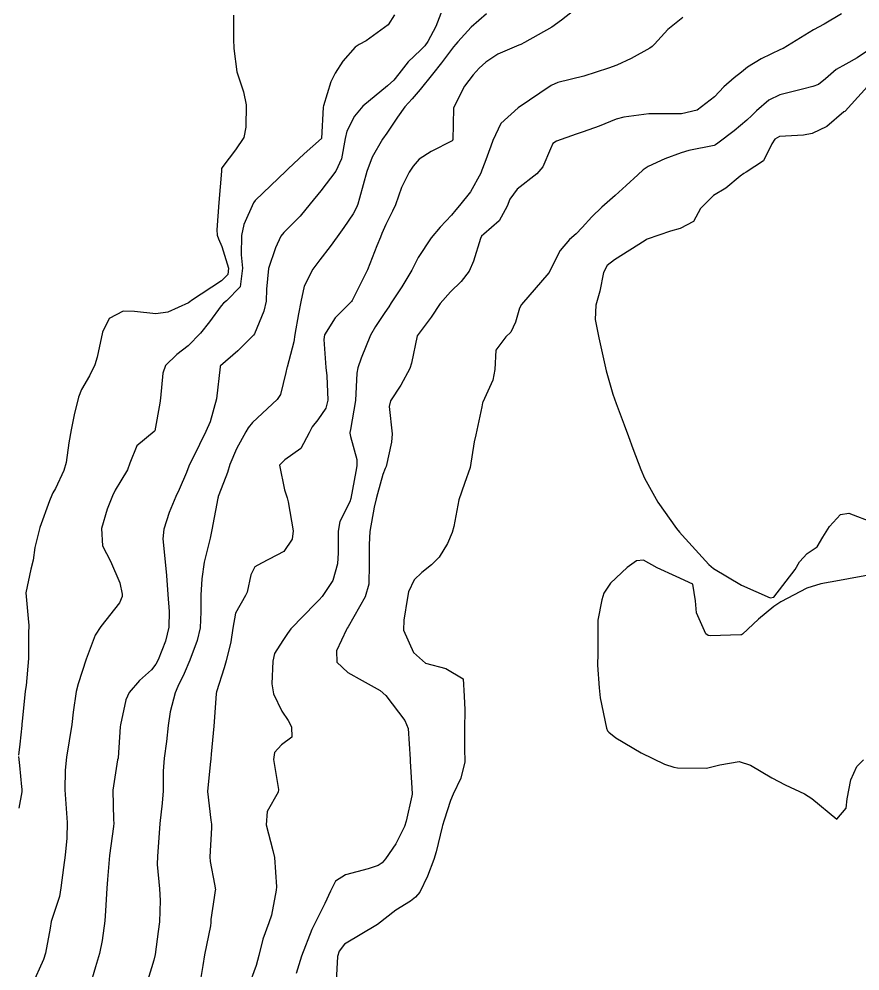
# Model space of a CAD drawing. Header units: metres. Extents: x 298520 to 308411, y 7433745 to 7450750.
# Drawn here: x 301187.6 to 301239, y 7443159.9 to 7443218.1 of the extents above; entities that cross this region are included whole.
import ezdxf

# ---------------------------------------------------------------- set-up
doc = ezdxf.new("R2010")
doc.units = ezdxf.units.M
doc.header["$LTSCALE"] = 10
doc.linetypes.add('DASHED', pattern=[0.75, 0.5, -0.25])
for name, color, linetype in [('Curvas de Nivel 1m', 11, 'Continuous'), ('Curvas de Nivel 5m', 15, 'Continuous'), ('Vias Secundárias', 230, 'DASHED')]:
    doc.layers.add(name, color=color, linetype=linetype)

msp = doc.modelspace()

# ---------------------------------------------------------------- linework, layer by layer
at = {"layer": 'Curvas de Nivel 1m', "flags": 128}
for points, elevation in [([(301200.716, 7443218.286), (301200.724, 7443216.824), (301200.727, 7443216.252), (301200.922, 7443214.822), (301201.326, 7443213.613), (301201.483, 7443212.816), (301201.469, 7443211.447), (301201.339, 7443210.818), (301200.846, 7443210.058), (301200.066, 7443209.05), (301199.977, 7443208.919), (301199.984, 7443208.831), (301199.99, 7443208.759), (301199.817, 7443206.833), (301199.692, 7443205.161), (301199.727, 7443204.834), (301199.796, 7443204.619), (301200.006, 7443204.15), (301200.417, 7443202.826), (301200.379, 7443202.436), (301199.985, 7443202.056), (301198.152, 7443200.857), (301198.056, 7443200.775), (301197.971, 7443200.7), (301196.692, 7443200.142), (301195.96, 7443200.029), (301194.669, 7443200.186), (301193.962, 7443200.197), (301193.117, 7443199.752), (301192.707, 7443198.919), (301192.379, 7443197.375), (301192.244, 7443196.925), (301191.916, 7443196.234), (301191.428, 7443195.415), (301191.236, 7443194.937), (301190.973, 7443193.853), (301190.782, 7443192.941), (301190.659, 7443192.148), (301190.484, 7443190.944), (301190.342, 7443190.449), (301189.829, 7443189.363), (301189.681, 7443189.096), (301189.603, 7443188.953), (301189.46, 7443188.596), (301188.869, 7443186.964), (301188.568, 7443185.746), (301188.459, 7443184.97), (301188.325, 7443184.421), (301188.026, 7443182.976), (301188.169, 7443181.406), (301188.194, 7443180.973), (301188.19, 7443180.509), (301188.176, 7443178.973), (301188.031, 7443177.32), (301187.988, 7443176.975), (301187.794, 7443175.107), (301187.781, 7443174.978), (301187.769, 7443174.871), (301187.644, 7443173.723), (301187.564, 7443173.05)], 692), ([(301210.566, 7443218.319), (301210.173, 7443217.696), (301208.834, 7443216.73), (301208.4, 7443216.496), (301208.157, 7443216.328), (301207.404, 7443215.488), (301206.938, 7443214.752), (301206.67, 7443214.212), (301206.211, 7443212.759), (301206.2, 7443212.672), (301206.093, 7443210.76), (301205.039, 7443209.81), (301204.065, 7443208.897), (301204.001, 7443208.843), (301203.938, 7443208.782), (301202.044, 7443206.967), (301201.937, 7443206.811), (301201.35, 7443205.489), (301201.199, 7443204.818), (301201.183, 7443203.636), (301201.274, 7443202.817), (301201.114, 7443201.686), (301200.28, 7443200.827), (301200.106, 7443200.693), (301199.968, 7443200.518), (301199.253, 7443199.541), (301198.708, 7443198.849), (301197.935, 7443198.073), (301197.248, 7443197.549), (301196.559, 7443196.874), (301196.391, 7443196.403), (301196.254, 7443194.876), (301196.206, 7443194.57), (301195.9, 7443192.88), (301195.893, 7443192.86), (301195.873, 7443192.839), (301194.796, 7443191.958), (301194.384, 7443190.895), (301194.239, 7443190.504), (301193.837, 7443189.828), (301193.486, 7443189.247), (301193.319, 7443188.908), (301192.985, 7443188.083), (301192.643, 7443186.917), (301192.717, 7443185.841), (301193.196, 7443184.909), (301193.763, 7443183.596), (301193.901, 7443182.899), (301193.902, 7443182.748), (301193.748, 7443182.375), (301192.61, 7443180.917), (301192.262, 7443180.385), (301191.703, 7443178.93), (301191.216, 7443177.406), (301191.098, 7443176.936), (301190.921, 7443175.687), (301190.831, 7443174.938), (301190.665, 7443173.923), (301190.503, 7443172.941), (301190.432, 7443172.135), (301190.413, 7443170.942), (301190.462, 7443170.08), (301190.542, 7443168.94), (301190.529, 7443167.984), (301190.426, 7443166.941), (301190.319, 7443166.178), (301190.164, 7443164.944), (301190.069, 7443164.411), (301189.588, 7443162.949), (301189.572, 7443162.889), (301189.508, 7443162.474), (301189.226, 7443160.954), (301189.101, 7443160.568), (301188.394, 7443158.966)], 691), ([(301216.18, 7443218.374), (301215.253, 7443217.568), (301214.425, 7443216.657), (301214.299, 7443216.521), (301214.158, 7443216.35), (301213.431, 7443215.383), (301212.872, 7443214.679), (301212.124, 7443213.749), (301211.629, 7443213.184), (301211.195, 7443212.699), (301210.747, 7443212.063), (301210.097, 7443211.075), (301209.834, 7443210.714), (301209.186, 7443209.614), (301208.876, 7443208.728), (301208.414, 7443207.102), (301208.311, 7443206.736), (301208.239, 7443206.538), (301208.034, 7443206.15), (301207.461, 7443205.306), (301207.058, 7443204.75), (301206.618, 7443204.142), (301205.999, 7443203.329), (301205.751, 7443203.007), (301205.57, 7443202.764), (301205.035, 7443201.716), (301204.841, 7443200.771), (301204.698, 7443200.037), (301204.468, 7443198.775), (301204.397, 7443198.317), (301203.988, 7443196.779), (301203.975, 7443196.727), (301203.918, 7443196.438), (301203.581, 7443195.102), (301203.381, 7443194.788), (301201.879, 7443193.394), (301201.622, 7443193.067), (301201.476, 7443192.814), (301200.901, 7443191.781), (301200.501, 7443190.824), (301200.345, 7443190.326), (301199.825, 7443188.959), (301199.787, 7443188.867), (301199.775, 7443188.831), (301199.761, 7443188.77), (301199.397, 7443186.836), (301199.288, 7443186.328), (301198.93, 7443184.843), (301198.773, 7443183.84), (301198.723, 7443182.845), (301198.717, 7443181.82), (301198.674, 7443180.846), (301198.504, 7443180.065), (301198.039, 7443178.855), (301197.695, 7443178.054), (301197.309, 7443177.242), (301197.152, 7443176.865), (301196.846, 7443175.694), (301196.726, 7443174.869), (301196.621, 7443173.897), (301196.477, 7443172.872), (301196.416, 7443172.081), (301196.409, 7443170.872), (301196.353, 7443170.121), (301196.209, 7443168.874), (301196.171, 7443168.28), (301196.067, 7443166.875), (301196.056, 7443166.377), (301196.192, 7443164.874), (301196.242, 7443164.163), (301196.184, 7443162.873), (301196.107, 7443162.274), (301195.928, 7443160.876), (301195.852, 7443160.514), (301195.477, 7443159.328)], 689), ([(301221.521, 7443218.577), (301220.774, 7443217.987), (301220.173, 7443217.559), (301218.509, 7443216.615), (301218.274, 7443216.505), (301218.161, 7443216.461), (301216.88, 7443215.904), (301216.145, 7443215.429), (301215.736, 7443215.047), (301215.358, 7443214.648), (301214.834, 7443213.944), (301214.178, 7443212.659), (301214.166, 7443212.606), (301214.115, 7443210.66), (301214.109, 7443210.643), (301214.092, 7443210.615), (301212.806, 7443209.955), (301212.075, 7443209.491), (301211.695, 7443209.067), (301211.447, 7443208.696), (301210.994, 7443207.76), (301210.61, 7443206.704), (301210.435, 7443206.308), (301210.025, 7443205.487), (301209.789, 7443204.941), (301209.693, 7443204.715), (301209.488, 7443204.198), (301208.912, 7443202.726), (301207.974, 7443200.849), (301207.929, 7443200.785), (301207.888, 7443200.741), (301206.923, 7443199.786), (301206.282, 7443198.757), (301206.234, 7443198.463), (301206.368, 7443196.756), (301206.417, 7443196.253), (301206.483, 7443194.754), (301206.369, 7443194.274), (301205.881, 7443193.562), (301205.523, 7443193.117), (301205.348, 7443192.765), (301204.823, 7443191.81), (301203.856, 7443191.101), (301203.535, 7443190.785), (301203.83, 7443189.281), (301204.001, 7443188.778), (301204.057, 7443188.541), (301204.356, 7443186.774), (301204.31, 7443186.263), (301203.79, 7443185.513), (301202.426, 7443184.8), (301202.024, 7443184.561), (301201.772, 7443184.079), (301201.551, 7443183.017), (301201.448, 7443182.813), (301200.828, 7443181.733), (301200.666, 7443180.821), (301200.562, 7443179.979), (301200.265, 7443178.824), (301200.141, 7443178.383), (301199.684, 7443176.922), (301199.658, 7443176.83), (301199.65, 7443176.797), (301199.509, 7443174.832), (301199.35, 7443173.122), (301199.331, 7443172.835), (301199.285, 7443172.491), (301199.134, 7443170.837), (301199.335, 7443169.085), (301199.37, 7443168.833), (301199.365, 7443168.617), (301199.277, 7443166.834), (301199.288, 7443166.561), (301199.546, 7443165.17), (301199.606, 7443164.829), (301199.601, 7443164.77), (301199.536, 7443164.359), (301199.332, 7443163.016), (301199.321, 7443162.833), (301199.3, 7443162.623), (301198.945, 7443160.838), (301198.844, 7443160.197), (301198.62, 7443158.843)], 688), ([(301237.888, 7443218.383), (301236.818, 7443217.752), (301236.173, 7443217.396), (301234.586, 7443216.424), (301234.323, 7443216.265), (301234.159, 7443216.192), (301232.964, 7443215.629), (301232.143, 7443215.108), (301231.774, 7443214.818), (301231.325, 7443214.458), (301230.688, 7443213.904), (301230.121, 7443213.305), (301229.06, 7443212.486), (301228.11, 7443212.256), (301226.365, 7443212.263), (301226.11, 7443212.265), (301224.578, 7443212.065), (301224.107, 7443211.933), (301223.062, 7443211.515), (301222.099, 7443211.162), (301221.659, 7443211.013), (301220.462, 7443210.586), (301220.235, 7443210.445), (301220.086, 7443210.125), (301219.635, 7443209.031), (301219.26, 7443208.602), (301218.053, 7443207.649), (301217.617, 7443207.054), (301217.437, 7443206.626), (301216.948, 7443205.712), (301216.017, 7443204.896), (301215.881, 7443204.775), (301215.81, 7443204.642), (301215.39, 7443203.255), (301215.118, 7443202.649), (301214.639, 7443202.001), (301213.98, 7443201.382), (301213.355, 7443200.669), (301212.808, 7443199.829), (301211.943, 7443198.69), (301211.597, 7443197.022), (301211.491, 7443196.694), (301210.941, 7443195.666), (301210.309, 7443194.706), (301210.23, 7443194.366), (301210.41, 7443192.705), (301210.382, 7443192.191), (301210.048, 7443190.708), (301209.988, 7443190.572), (301209.846, 7443190.22), (301209.515, 7443189.028), (301209.435, 7443188.716), (301209.317, 7443188.216), (301209.06, 7443186.721), (301209.015, 7443185.942), (301209.018, 7443184.721), (301208.979, 7443183.508), (301208.764, 7443182.725), (301207.735, 7443180.903), (301207.665, 7443180.809), (301207.615, 7443180.741), (301207.021, 7443179.44), (301207.04, 7443178.747), (301207.697, 7443178.115), (301208.578, 7443177.613), (301209.686, 7443176.998), (301210.035, 7443176.706), (301211.186, 7443175.177), (301211.392, 7443174.693), (301211.523, 7443172.803), (301211.524, 7443172.691), (301211.616, 7443171.033), (301211.635, 7443170.69), (301211.631, 7443170.672), (301211.611, 7443170.562), (301211.267, 7443169.014), (301211.167, 7443168.694), (301210.639, 7443167.633), (301210.005, 7443166.706), (301209.801, 7443166.467), (301209.559, 7443166.304), (301208.951, 7443166.113), (301207.553, 7443165.729), (301206.953, 7443165.342), (301206.654, 7443164.749), (301206.305, 7443163.979), (301205.678, 7443162.758), (301205.625, 7443162.646), (301205.509, 7443162.387), (301204.882, 7443160.769), (301204.549, 7443159.702)], 686), ([(301228.179, 7443218.151), (301227.269, 7443217.412), (301226.451, 7443216.517), (301226.308, 7443216.372), (301226.159, 7443216.272), (301225.03, 7443215.651), (301224.143, 7443215.237), (301223.632, 7443215.057), (301222.133, 7443214.57), (301220.534, 7443214.181), (301220.127, 7443214), (301218.113, 7443212.62), (301217.054, 7443211.68), (301216.565, 7443210.635), (301216.447, 7443210.277), (301216.073, 7443209.289), (301215.896, 7443208.812), (301215.826, 7443208.642), (301215.204, 7443207.495), (301214.537, 7443206.655), (301214.308, 7443206.388), (301214.034, 7443206.061), (301213.355, 7443205.338), (301212.79, 7443204.678), (301212.001, 7443203.484), (301211.742, 7443202.946), (301211.62, 7443202.694), (301211.005, 7443201.678), (301210.363, 7443200.706), (301210.206, 7443200.471), (301209.964, 7443200.107), (301209.401, 7443199.268), (301209.081, 7443198.723), (301208.515, 7443197.317), (301208.307, 7443196.734), (301208.255, 7443196.398), (301208.174, 7443194.736), (301207.875, 7443192.953), (301207.826, 7443192.788), (301207.819, 7443192.741), (301207.871, 7443192.53), (301208.256, 7443191.133), (301208.254, 7443190.734), (301208.195, 7443190.387), (301207.886, 7443188.739), (301207.821, 7443188.543), (301207.221, 7443187.334), (301207.123, 7443186.747), (301207.116, 7443185.42), (301207.074, 7443184.747), (301206.79, 7443183.727), (301206.146, 7443182.756), (301205.958, 7443182.551), (301205.749, 7443182.34), (301204.229, 7443180.783), (301204.015, 7443180.499), (301203.722, 7443180.054), (301203.228, 7443179.277), (301203.111, 7443178.796), (301203.069, 7443177.416), (301203.16, 7443176.795), (301203.673, 7443175.749), (301204.064, 7443175.182), (301204.255, 7443174.781), (301204.278, 7443174.156), (301203.646, 7443173.688), (301203.222, 7443173.212), (301203.151, 7443172.795), (301203.46, 7443170.946), (301203.452, 7443170.792), (301202.778, 7443169.615), (301202.706, 7443168.799), (301203.127, 7443167.235), (301203.224, 7443166.793), (301203.341, 7443164.996), (301203.328, 7443164.792), (301203.042, 7443163.273), (301202.876, 7443162.796), (301202.499, 7443161.804), (301202.263, 7443160.802), (301202.094, 7443160.194), (301201.582, 7443158.809)], 687), ([(301239.86, 7443214.354), (301238.113, 7443212.417), (301238.093, 7443212.4), (301238.028, 7443212.381), (301236.998, 7443211.493), (301236.093, 7443211.054), (301235.553, 7443210.947), (301234.089, 7443210.866), (301233.8, 7443210.72), (301233.617, 7443210.435), (301233.123, 7443209.389), (301232.065, 7443208.685), (301231.908, 7443208.609), (301231.7, 7443208.454), (301230.809, 7443207.709), (301230.051, 7443207.277), (301229.267, 7443206.482), (301228.834, 7443205.685), (301228.024, 7443205.254), (301227.434, 7443205.093), (301226.014, 7443204.604), (301225.964, 7443204.57), (301225.892, 7443204.522), (301224.001, 7443203.343), (301223.567, 7443202.984), (301223.33, 7443202.557), (301223.11, 7443201.43), (301222.876, 7443200.561), (301222.828, 7443199.693), (301223.06, 7443198.559), (301223.374, 7443197.11), (301223.508, 7443196.554), (301223.902, 7443195.128), (301224.106, 7443194.547), (301224.598, 7443193.257), (301224.869, 7443192.535), (301225.137, 7443191.803), (301225.611, 7443190.524), (301225.845, 7443189.998), (301226.651, 7443188.512), (301227.807, 7443186.913), (301227.989, 7443186.682), (301228.135, 7443186.495), (301229.777, 7443184.709), (301230.059, 7443184.467), (301231.763, 7443183.443), (301233.521, 7443182.667), (301233.756, 7443182.721), (301235.043, 7443184.411), (301235.322, 7443184.864), (301235.788, 7443185.383), (301236.391, 7443185.797), (301236.738, 7443186.391), (301237.161, 7443187.035), (301237.817, 7443187.762), (301238.34, 7443187.852), (301239.812, 7443187.272)], 684), ([(301239.77, 7443184.09), (301238.312, 7443183.83), (301237.766, 7443183.727), (301236.63, 7443183.526), (301235.762, 7443183.262), (301234.168, 7443182.424), (301233.75, 7443182.147), (301232.809, 7443181.373), (301231.828, 7443180.449), (301231.772, 7443180.41), (301231.732, 7443180.401), (301229.852, 7443180.347), (301229.731, 7443180.36), (301229.594, 7443180.472), (301229.029, 7443181.764), (301228.969, 7443182.482), (301228.795, 7443183.516), (301227.768, 7443183.967), (301226.624, 7443184.511), (301225.78, 7443184.983), (301225.362, 7443184.943), (301224.786, 7443184.535), (301223.763, 7443183.562), (301223.362, 7443182.949), (301223.24, 7443182.555), (301222.997, 7443181.301), (301222.991, 7443180.557), (301222.994, 7443179.277), (301222.974, 7443178.557), (301223.071, 7443177.174), (301223.133, 7443176.556), (301223.515, 7443174.701), (301223.585, 7443174.551), (301223.662, 7443174.462), (301224.095, 7443174.104), (301225.643, 7443173.188), (301227.071, 7443172.506), (301227.631, 7443172.319), (301227.853, 7443172.276), (301229.631, 7443172.249), (301230.442, 7443172.468), (301231.635, 7443172.672), (301232.331, 7443172.443), (301233.625, 7443171.678), (301234.444, 7443171.241), (301235.616, 7443170.683), (301236.063, 7443170.395), (301237.594, 7443169.139), (301238.166, 7443169.813), (301238.233, 7443170.374), (301238.457, 7443171.539), (301238.828, 7443172.368), (301239.223, 7443172.778)], 684), ([(301187.564, 7443172.981), (301187.627, 7443172.42), (301187.76, 7443171.123), (301187.774, 7443170.978), (301187.768, 7443170.82), (301187.596, 7443169.821)], 692)]:
    msp.add_lwpolyline(points, dxfattribs=dict(at, elevation=elevation))
at = {"layer": 'Curvas de Nivel 5m', "flags": 128}
for points, elevation in [([(301213.496, 7443218.67), (301213.092, 7443217.596), (301212.601, 7443216.683), (301212.421, 7443216.424), (301212.155, 7443216.153), (301211.395, 7443215.447), (301210.824, 7443214.703), (301210.517, 7443214.318), (301210.126, 7443213.972), (301208.632, 7443212.732), (301208.107, 7443212.12), (301207.649, 7443211.193), (301207.547, 7443210.745), (301207.313, 7443209.509), (301206.964, 7443208.751), (301206.051, 7443207.549), (301205.408, 7443206.766), (301204.791, 7443206.013), (301204.02, 7443205.224), (301203.787, 7443205.013), (301203.618, 7443204.786), (301203.291, 7443204.076), (301202.849, 7443202.797), (301202.731, 7443201.549), (301202.713, 7443200.799), (301202.57, 7443200.195), (301201.992, 7443198.809), (301201.942, 7443198.735), (301200.975, 7443197.777), (301199.923, 7443196.864), (301199.899, 7443196.83), (301199.891, 7443196.799), (301199.684, 7443194.833), (301199.285, 7443193.436), (301199.03, 7443192.843), (301198.25, 7443191.247), (301198.045, 7443190.857), (301197.983, 7443190.725), (301197.845, 7443190.333), (301197.393, 7443189.3), (301197.191, 7443188.866), (301196.79, 7443187.893), (301196.447, 7443186.874), (301196.399, 7443186.272), (301196.538, 7443184.872), (301196.612, 7443184.029), (301196.707, 7443182.87), (301196.783, 7443181.829), (301196.766, 7443180.87), (301196.566, 7443180.026), (301196.104, 7443178.876), (301195.97, 7443178.608), (301195.697, 7443178.262), (301194.961, 7443177.616), (301194.342, 7443176.893), (301194.142, 7443176.432), (301193.798, 7443174.899), (301193.781, 7443174.779), (301193.663, 7443172.9), (301193.659, 7443172.873), (301193.632, 7443172.769), (301193.332, 7443170.904), (301193.386, 7443169.103), (301193.398, 7443168.903), (301193.379, 7443168.701), (301193.135, 7443166.914), (301193.012, 7443165.451), (301192.975, 7443164.916), (301192.899, 7443163.539), (301192.851, 7443162.917), (301192.691, 7443161.728), (301192.519, 7443160.92), (301192.284, 7443160.123), (301191.936, 7443158.925)], 690), ([(301239.84, 7443216.355), (301238.837, 7443215.686), (301238.147, 7443215.296), (301237.558, 7443214.97), (301236.897, 7443214.392), (301236.472, 7443214.054), (301236.128, 7443213.928), (301235.493, 7443213.776), (301234.123, 7443213.422), (301233.449, 7443213.107), (301232.688, 7443212.444), (301232.403, 7443212.153), (301232.104, 7443211.873), (301231.327, 7443211.225), (301230.322, 7443210.468), (301230.188, 7443210.373), (301230.091, 7443210.331), (301228.555, 7443210.023), (301228.084, 7443209.886), (301227.081, 7443209.507), (301226.071, 7443209.039), (301225.762, 7443208.829), (301225.429, 7443208.526), (301224.717, 7443207.873), (301224.05, 7443207.274), (301223.224, 7443206.552), (301222.626, 7443205.972), (301222.024, 7443205.308), (301221.659, 7443204.932), (301221.266, 7443204.577), (301220.682, 7443203.908), (301220.022, 7443202.59), (301220.014, 7443202.568), (301219.992, 7443202.531), (301218.327, 7443200.615), (301218.197, 7443200.389), (301217.957, 7443199.526), (301217.666, 7443198.904), (301217.365, 7443198.626), (301216.756, 7443197.811), (301216.689, 7443196.632), (301216.568, 7443195.979), (301215.952, 7443194.639), (301215.938, 7443194.594), (301215.89, 7443194.359), (301215.526, 7443192.645), (301215.423, 7443192.201), (301215.187, 7443190.65), (301214.84, 7443189.653), (301214.487, 7443188.66), (301214.176, 7443187.034), (301214.076, 7443186.666), (301213.796, 7443185.996), (301213.297, 7443185.166), (301212.83, 7443184.68), (301212.237, 7443184.224), (301211.769, 7443183.764), (301211.42, 7443183.031), (301211.351, 7443182.694), (301211.126, 7443181.31), (301211.118, 7443180.696), (301211.712, 7443179.326), (301212.457, 7443178.682), (301213.7, 7443178.359), (301214.753, 7443177.714), (301214.822, 7443176.653), (301214.85, 7443175.828), (301214.842, 7443174.652), (301214.835, 7443173.462), (301214.866, 7443172.651), (301214.616, 7443171.648), (301214.137, 7443170.662), (301213.983, 7443170.289), (301213.589, 7443169.077), (301213.494, 7443168.761), (301213.473, 7443168.671), (301213.107, 7443167.135), (301212.968, 7443166.676), (301212.583, 7443165.649), (301212.104, 7443164.684), (301211.85, 7443164.375), (301211.535, 7443164.137), (301210.646, 7443163.579), (301209.513, 7443162.71), (301207.501, 7443161.508), (301207.166, 7443161.073), (301207.071, 7443160.744), (301206.985, 7443159.23)], 685)]:
    msp.add_lwpolyline(points, dxfattribs=dict(at, elevation=elevation))
at = {"layer": 'Vias Secundárias'}
msp.add_lwpolyline([(301465.55, 7442973.319, 0), (301478.59, 7442967.28, -0.011668)], format="xyb", dxfattribs=at)

doc.saveas('drawing.dxf')
